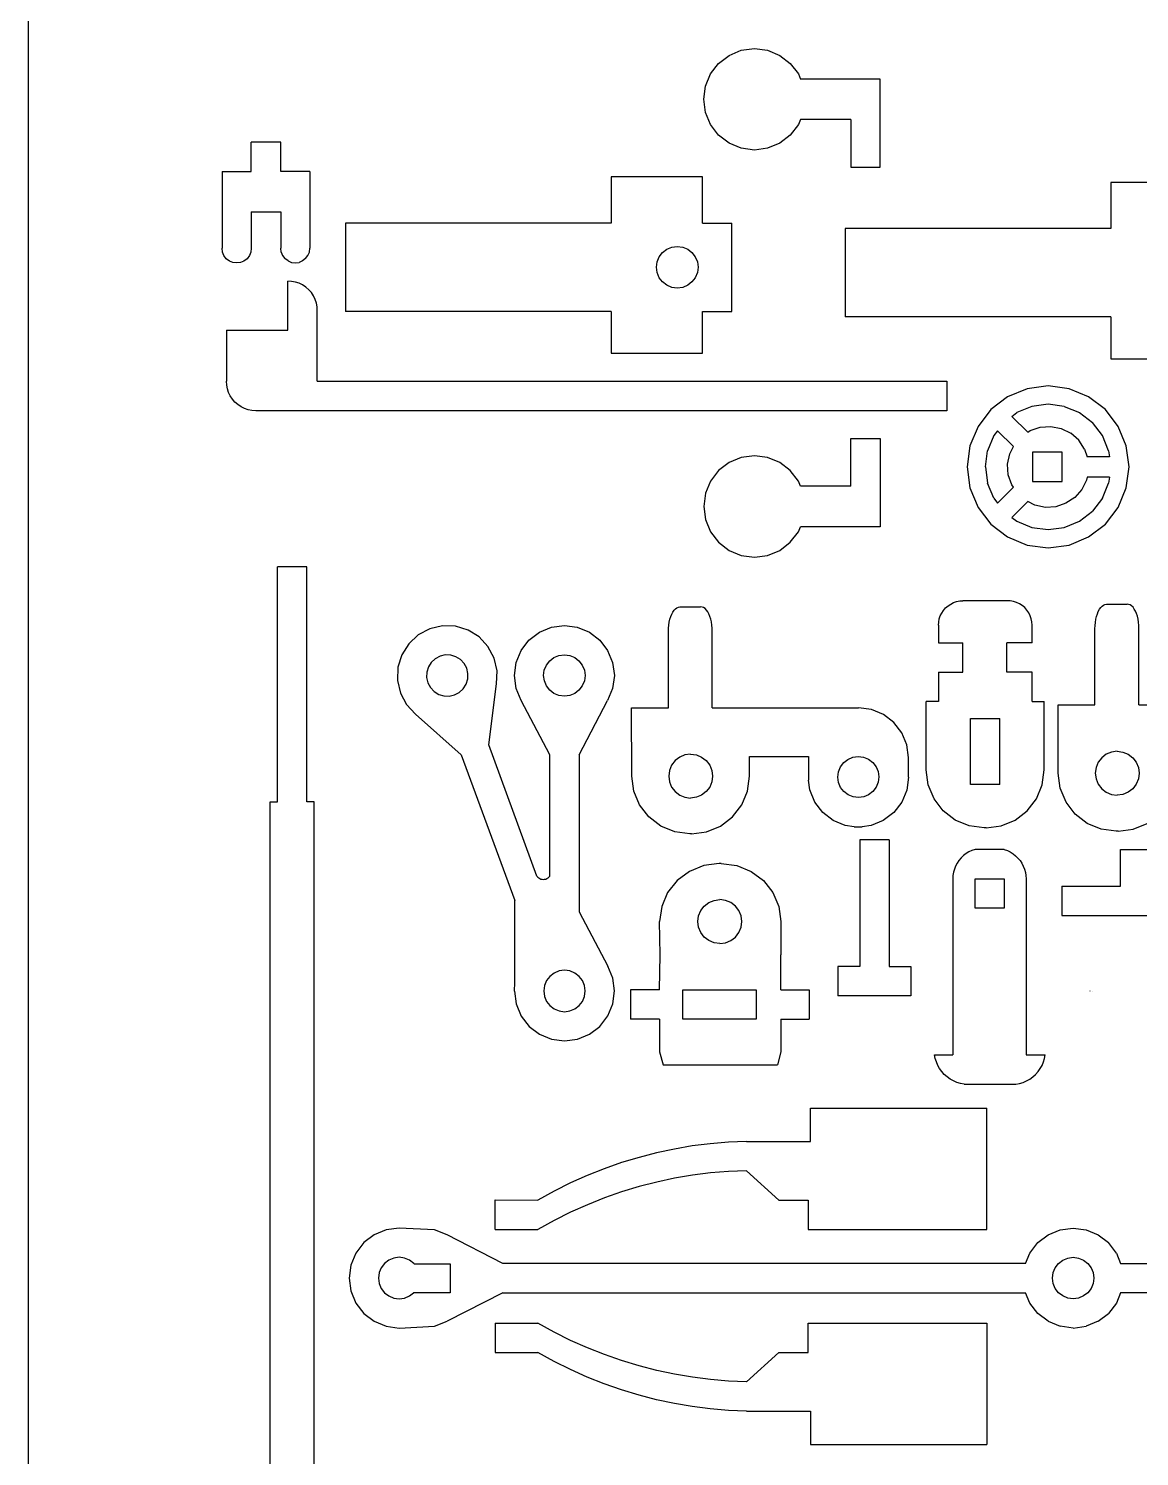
# Model space of a CAD drawing. Extents: x -2494 to 2494, y -1959 to 1959.
# Drawn here: x -2494 to -1889, y -555 to 223 of the extents above; entities that cross this region are included whole.
import ezdxf

# ---------------------------------------------------------------- set-up
doc = ezdxf.new("R2010")
doc.units = 0
doc.header["$MEASUREMENT"] = 0
doc.layers.get('0').update_dxf_attribs({"linetype": 'CONTINUOUS'})

msp = doc.modelspace()

# ---------------------------------------------------------------- linework, layer by layer
for p, q in [((-2494.26, -1958.62), (-2494.26, 1958.62)), ((-2112.86, 208), (-2106.21, 210.76)), ((-2106.21, 210.76), (-2099.06, 211.7)), ((-2099.06, 211.7), (-2091.91, 210.76)), ((-2091.91, 210.76), (-2085.26, 208)), ((-2122.97, 197.9), (-2118.58, 203.61)), ((-2118.58, 203.61), (-2112.86, 208)), ((-2085.26, 208), (-2079.54, 203.61)), ((-2079.54, 203.61), (-2075.15, 197.9)), ((-2125.73, 191.24), (-2122.97, 197.9)), ((-2075.15, 197.9), (-2074.01, 195.14)), ((-2030.61, 195.14), (-2074.01, 195.14)), ((-2030.61, 147.12), (-2030.61, 195.14)), ((-2126.67, 184.09), (-2125.73, 191.24)), ((-2125.73, 176.95), (-2126.67, 184.09)), ((-2122.97, 170.29), (-2125.73, 176.95)), ((-2074.01, 173.05), (-2075.15, 170.29)), ((-2046.61, 173.05), (-2074.01, 173.05)), ((-2046.61, 173.05), (-2046.61, 147.12)), ((-2118.58, 164.57), (-2122.97, 170.29)), ((-2112.86, 160.18), (-2118.58, 164.57)), ((-2079.54, 164.57), (-2085.26, 160.18)), ((-2075.15, 170.29), (-2079.54, 164.57)), ((-2356.98, 160.81), (-2372.98, 160.81)), ((-2372.98, 144.86), (-2372.98, 160.81)), ((-2356.98, 144.86), (-2356.98, 160.81)), ((-2106.21, 157.43), (-2112.86, 160.18)), ((-2099.06, 156.49), (-2106.21, 157.43)), ((-2091.91, 157.43), (-2099.06, 156.49)), ((-2085.26, 160.18), (-2091.91, 157.43)), ((-2388.93, 144.86), (-2388.93, 102.96)), ((-2388.93, 144.86), (-2372.98, 144.86)), ((-2341.08, 144.86), (-2356.98, 144.86)), ((-2341.08, 144.86), (-2341.08, 102.96)), ((-2127.38, 141.8), (-2177.06, 141.8)), ((-2177.06, 141.8), (-2177.06, 116.66)), ((-2127.38, 116.66), (-2127.38, 141.8)), ((-2046.61, 147.12), (-2030.61, 147.12)), ((-1905.09, 138.87), (-1905.09, 113.72)), ((-1855.42, 138.87), (-1905.09, 138.87)), ((-2372.98, 122.89), (-2372.99, 102.96)), ((-2372.98, 122.89), (-2356.98, 122.88)), ((-2356.98, 122.88), (-2356.98, 102.96)), ((-2177.06, 116.66), (-2321.63, 116.66)), ((-2321.63, 116.66), (-2321.63, 68.63)), ((-2127.38, 116.66), (-2111.38, 116.66)), ((-2111.38, 68.63), (-2111.38, 116.66)), ((-2049.67, 113.72), (-2049.67, 65.69)), ((-1905.09, 113.72), (-2049.67, 113.72)), ((-2388.66, 100.89), (-2388.93, 102.96)), ((-2372.99, 102.96), (-2373.26, 100.89)), ((-2356.71, 100.9), (-2356.98, 102.96)), ((-2341.35, 100.9), (-2341.08, 102.96)), ((-2149.08, 100.65), (-2146.73, 102.45)), ((-2146.73, 102.45), (-2144, 103.58)), ((-2144, 103.58), (-2141.07, 103.97)), ((-2141.07, 103.97), (-2138.14, 103.58)), ((-2138.14, 103.58), (-2135.41, 102.45)), ((-2135.41, 102.45), (-2133.07, 100.65)), ((-2387.86, 98.97), (-2388.66, 100.89)), ((-2386.59, 97.32), (-2387.86, 98.97)), ((-2384.94, 96.05), (-2386.59, 97.32)), ((-2383.02, 95.26), (-2384.94, 96.05)), ((-2380.96, 94.99), (-2383.02, 95.26)), ((-2378.89, 95.26), (-2380.96, 94.99)), ((-2376.97, 96.05), (-2378.89, 95.26)), ((-2375.32, 97.32), (-2376.97, 96.05)), ((-2374.05, 98.97), (-2375.32, 97.32)), ((-2373.26, 100.89), (-2374.05, 98.97)), ((-2356.71, 100.9), (-2355.92, 98.98)), ((-2355.92, 98.98), (-2354.65, 97.34)), ((-2353.01, 96.07), (-2354.65, 97.34)), ((-2353.01, 96.07), (-2351.09, 95.28)), ((-2351.09, 95.28), (-2349.03, 95.01)), ((-2349.03, 95.01), (-2346.97, 95.28)), ((-2345.06, 96.07), (-2346.97, 95.28)), ((-2343.41, 97.34), (-2345.06, 96.07)), ((-2343.41, 97.34), (-2342.15, 98.98)), ((-2342.15, 98.98), (-2341.35, 100.9)), ((-2152.4, 92.64), (-2152.01, 95.57)), ((-2152.01, 95.57), (-2150.88, 98.31)), ((-2150.88, 98.31), (-2149.08, 100.65)), ((-2133.07, 100.65), (-2131.27, 98.31)), ((-2131.27, 98.31), (-2130.14, 95.57)), ((-2130.14, 95.57), (-2129.75, 92.64)), ((-2152.01, 89.71), (-2152.4, 92.64)), ((-2150.88, 86.98), (-2152.01, 89.71)), ((-2149.08, 84.64), (-2150.88, 86.98)), ((-2131.27, 86.98), (-2133.07, 84.64)), ((-2130.14, 89.71), (-2131.27, 86.98)), ((-2129.75, 92.64), (-2130.14, 89.71)), ((-2351.03, 84.91), (-2353.14, 84.99)), ((-2353.14, 58.34), (-2353.14, 84.99)), ((-2348.95, 84.54), (-2351.03, 84.91)), ((-2346.94, 83.9), (-2348.95, 84.54)), ((-2345.04, 82.99), (-2346.94, 83.9)), ((-2343.28, 81.83), (-2345.04, 82.99)), ((-2341.68, 80.44), (-2343.28, 81.83)), ((-2340.3, 78.85), (-2341.68, 80.44)), ((-2339.14, 77.08), (-2340.3, 78.85)), ((-2146.73, 82.84), (-2149.08, 84.64)), ((-2144, 81.71), (-2146.73, 82.84)), ((-2141.07, 81.32), (-2144, 81.71)), ((-2138.14, 81.71), (-2141.07, 81.32)), ((-2135.41, 82.84), (-2138.14, 81.71)), ((-2133.07, 84.64), (-2135.41, 82.84)), ((-2338.22, 75.18), (-2339.14, 77.08)), ((-2337.58, 73.17), (-2338.22, 75.18)), ((-2337.21, 71.09), (-2337.58, 73.17)), ((-2337.13, 68.98), (-2337.21, 71.09)), ((-2337.13, 30.56), (-2337.13, 68.98)), ((-2177.06, 68.63), (-2321.63, 68.63)), ((-2177.06, 68.63), (-2177.06, 45.8)), ((-2127.38, 45.8), (-2127.38, 68.63)), ((-2127.38, 68.63), (-2111.38, 68.63)), ((-1905.09, 65.69), (-2049.67, 65.69)), ((-1905.09, 65.69), (-1905.09, 42.87)), ((-2386.53, 58.34), (-2386.53, 30.56)), ((-2386.53, 58.34), (-2353.14, 58.34)), ((-2177.06, 45.8), (-2127.38, 45.8)), ((-1905.09, 42.87), (-1855.42, 42.87)), ((-2386.4, 28.47), (-2386.53, 30.56)), ((-2386, 26.42), (-2386.4, 28.47)), ((-2385.34, 24.43), (-2386, 26.42)), ((-2384.42, 22.56), (-2385.34, 24.43)), ((-2337.13, 30.56), (-1994.25, 30.56)), ((-1994.25, 30.56), (-1994.25, 14.54)), ((-1950.6, 26.53), (-1961.23, 22.13)), ((-1939.19, 28.03), (-1950.6, 26.53)), ((-1927.79, 26.53), (-1939.19, 28.03)), ((-1917.16, 22.13), (-1927.79, 26.53)), ((-2383.26, 20.81), (-2384.42, 22.56)), ((-2381.89, 19.24), (-2383.26, 20.81)), ((-2380.32, 17.86), (-2381.89, 19.24)), ((-2378.58, 16.69), (-2380.32, 17.86)), ((-2376.7, 15.76), (-2378.58, 16.69)), ((-2374.73, 15.09), (-2376.7, 15.76)), ((-1961.23, 22.13), (-1970.36, 15.12)), ((-1948.02, 16.91), (-1956.25, 13.5)), ((-1939.19, 18.07), (-1948.02, 16.91)), ((-1930.36, 16.91), (-1939.19, 18.07)), ((-1930.36, 16.91), (-1922.13, 13.5)), ((-1908.03, 15.12), (-1917.16, 22.13)), ((-2372.67, 14.68), (-2374.73, 15.09)), ((-2370.59, 14.54), (-2372.67, 14.68)), ((-1994.25, 14.54), (-2370.59, 14.54)), ((-1970.36, 15.12), (-1977.36, 5.99)), ((-1958.9, 11.47), (-1956.25, 13.5)), ((-1958.9, 11.47), (-1950.3, 2.87)), ((-1922.13, 13.5), (-1915.07, 8.08)), ((-1909.65, 1.02), (-1915.07, 8.08)), ((-1901.02, 5.99), (-1908.03, 15.12)), ((-1977.36, 5.99), (-1981.77, -4.64)), ((-1968.74, 1.02), (-1972.15, -7.21)), ((-1966.71, 3.66), (-1968.74, 1.02)), ((-1958.12, -4.93), (-1966.71, 3.66)), ((-1950.3, 2.87), (-1948.9, 3.79)), ((-1948.9, 3.79), (-1943.44, 5.63)), ((-1943.44, 5.63), (-1937.69, 5.99)), ((-1937.69, 5.99), (-1932.03, 4.85)), ((-1932.03, 4.85), (-1926.87, 2.28)), ((-1922.55, -1.53), (-1926.87, 2.28)), ((-1906.24, -7.21), (-1909.65, 1.02)), ((-1896.62, -4.64), (-1901.02, 5.99)), ((-2046.61, -0.61), (-2030.61, -0.61)), ((-2046.61, -26.53), (-2046.61, -0.61)), ((-2030.61, -0.61), (-2030.61, -48.62)), ((-1981.77, -4.64), (-1983.27, -16.04)), ((-1973.31, -16.04), (-1972.15, -7.21)), ((-1960.09, -8.88), (-1958.12, -4.93)), ((-1919.36, -6.33), (-1922.55, -1.53)), ((-1919.36, -6.33), (-1917.95, -10.52)), ((-1906.24, -7.21), (-1905.8, -10.52)), ((-1895.12, -16.04), (-1896.62, -4.64)), ((-2112.86, -13.67), (-2118.58, -18.05)), ((-2106.21, -10.91), (-2112.86, -13.67)), ((-2099.06, -9.97), (-2106.21, -10.91)), ((-2091.91, -10.91), (-2099.06, -9.97)), ((-2085.26, -13.67), (-2091.91, -10.91)), ((-2079.54, -18.05), (-2085.26, -13.67)), ((-1961.23, -14.54), (-1960.09, -8.88)), ((-1960.87, -20.29), (-1961.23, -14.54)), ((-1947.61, -8.04), (-1947.61, -24.05)), ((-1931.6, -8.04), (-1947.61, -8.04)), ((-1931.6, -24.05), (-1931.6, -8.04)), ((-1905.8, -10.52), (-1917.95, -10.52)), ((-2118.58, -18.05), (-2122.97, -23.77)), ((-2075.15, -23.77), (-2079.54, -18.05)), ((-1983.27, -16.04), (-1981.77, -27.45)), ((-1973.31, -16.04), (-1972.15, -24.87)), ((-1959.03, -25.75), (-1960.87, -20.29)), ((-1918.3, -23.2), (-1920.87, -28.37)), ((-1917.97, -21.56), (-1918.3, -23.2)), ((-1905.8, -21.56), (-1917.97, -21.56)), ((-1905.8, -21.56), (-1906.24, -24.87)), ((-1896.62, -27.45), (-1895.12, -16.04)), ((-2125.73, -30.43), (-2126.67, -37.58)), ((-2122.97, -23.77), (-2125.73, -30.43)), ((-2074.01, -26.53), (-2075.15, -23.77)), ((-2046.61, -26.53), (-2074.01, -26.53)), ((-1981.77, -27.45), (-1977.36, -38.08)), ((-1968.74, -33.1), (-1972.15, -24.87)), ((-1966.71, -35.75), (-1958.11, -27.15)), ((-1958.11, -27.15), (-1959.03, -25.75)), ((-1947.61, -24.05), (-1931.6, -24.05)), ((-1920.87, -28.37), (-1924.68, -32.69)), ((-1909.65, -33.1), (-1906.24, -24.87)), ((-1901.02, -38.08), (-1896.62, -27.45)), ((-2126.67, -37.58), (-2125.73, -44.72)), ((-1977.36, -38.08), (-1970.36, -47.21)), ((-1968.74, -33.1), (-1966.71, -35.75)), ((-1950.31, -34.97), (-1958.9, -43.56)), ((-1946.35, -36.94), (-1950.31, -34.97)), ((-1940.7, -38.08), (-1946.35, -36.94)), ((-1934.95, -37.72), (-1940.7, -38.08)), ((-1929.48, -35.88), (-1934.95, -37.72)), ((-1924.68, -32.69), (-1929.48, -35.88)), ((-1909.65, -33.1), (-1915.07, -40.17)), ((-1908.03, -47.21), (-1901.02, -38.08)), ((-2125.73, -44.72), (-2122.97, -51.38)), ((-1958.9, -43.56), (-1956.25, -45.59)), ((-1956.25, -45.59), (-1948.02, -49)), ((-1930.36, -49), (-1922.13, -45.59)), ((-1922.13, -45.59), (-1915.07, -40.17)), ((-2122.97, -51.38), (-2118.58, -57.1)), ((-2079.54, -57.1), (-2075.15, -51.38)), ((-2075.15, -51.38), (-2074.01, -48.62)), ((-2030.61, -48.62), (-2074.01, -48.62)), ((-1970.36, -47.21), (-1961.23, -54.21)), ((-1961.23, -54.21), (-1950.6, -58.62)), ((-1948.02, -49), (-1939.19, -50.16)), ((-1939.19, -50.16), (-1930.36, -49)), ((-1927.79, -58.62), (-1917.16, -54.21)), ((-1917.16, -54.21), (-1908.03, -47.21)), ((-2118.58, -57.1), (-2112.86, -61.49)), ((-2112.86, -61.49), (-2106.21, -64.24)), ((-2091.91, -64.24), (-2085.26, -61.49)), ((-2085.26, -61.49), (-2079.54, -57.1)), ((-1950.6, -58.62), (-1939.19, -60.12)), ((-1939.19, -60.12), (-1927.79, -58.62)), ((-2106.21, -64.24), (-2099.06, -65.18)), ((-2099.06, -65.18), (-2091.91, -64.24)), ((-2342.72, -70.4), (-2358.72, -70.4)), ((-2358.72, -198.4), (-2358.72, -70.4)), ((-2342.72, -198.4), (-2342.72, -70.4)), ((-2142.06, -93.32), (-2141.29, -92.76)), ((-2141.29, -92.76), (-2140.49, -92.42)), ((-2140.49, -92.42), (-2139.67, -92.31)), ((-2139.67, -92.31), (-2128.42, -92.31)), ((-2127.59, -92.38), (-2128.42, -92.31)), ((-2126.77, -92.69), (-2127.59, -92.38)), ((-2125.97, -93.23), (-2126.77, -92.69)), ((-2125.22, -93.98), (-2125.97, -93.23)), ((-1996.13, -94.15), (-1994.98, -92.84)), ((-1994.98, -92.84), (-1993.67, -91.69)), ((-1993.67, -91.69), (-1992.22, -90.72)), ((-1992.22, -90.72), (-1990.66, -89.95)), ((-1990.66, -89.95), (-1989.01, -89.39)), ((-1989.01, -89.39), (-1987.3, -89.05)), ((-1987.3, -89.05), (-1985.56, -88.93)), ((-1961.62, -88.93), (-1985.56, -88.93)), ((-1959.85, -88.99), (-1961.62, -88.93)), ((-1958.09, -89.28), (-1959.85, -88.99)), ((-1956.4, -89.81), (-1958.09, -89.28)), ((-1954.78, -90.56), (-1956.4, -89.81)), ((-1953.29, -91.52), (-1954.78, -90.56)), ((-1951.94, -92.67), (-1953.29, -91.52)), ((-1950.75, -93.99), (-1951.94, -92.67)), ((-1911.23, -93.56), (-1910.55, -92.59)), ((-1910.55, -92.59), (-1909.81, -91.82)), ((-1909.81, -91.82), (-1909.04, -91.26)), ((-1909.04, -91.26), (-1908.24, -90.92)), ((-1908.24, -90.92), (-1907.42, -90.81)), ((-1907.42, -90.81), (-1896.17, -90.81)), ((-1895.34, -90.88), (-1896.17, -90.81)), ((-1894.52, -91.19), (-1895.34, -90.88)), ((-1893.72, -91.73), (-1894.52, -91.19)), ((-1892.97, -92.48), (-1893.72, -91.73)), ((-1892.27, -93.44), (-1892.97, -92.48)), ((-2145.72, -102.19), (-2145.45, -100.53)), ((-2145.45, -100.53), (-2145.09, -98.97)), ((-2145.09, -98.97), (-2144.64, -97.52)), ((-2144.64, -97.52), (-2144.1, -96.21)), ((-2144.1, -96.21), (-2143.48, -95.06)), ((-2143.48, -95.06), (-2142.8, -94.09)), ((-2142.8, -94.09), (-2142.06, -93.32)), ((-2124.52, -94.94), (-2125.22, -93.98)), ((-2123.89, -96.09), (-2124.52, -94.94)), ((-2123.33, -97.41), (-2123.89, -96.09)), ((-2122.86, -98.87), (-2123.33, -97.41)), ((-2122.49, -100.46), (-2122.86, -98.87)), ((-2122.22, -102.13), (-2122.49, -100.46)), ((-1998.88, -102.26), (-1998.77, -100.52)), ((-1998.77, -100.52), (-1998.43, -98.81)), ((-1998.43, -98.81), (-1997.87, -97.16)), ((-1997.87, -97.16), (-1997.1, -95.6)), ((-1997.1, -95.6), (-1996.13, -94.15)), ((-1949.75, -95.46), (-1950.75, -93.99)), ((-1948.97, -97.06), (-1949.75, -95.46)), ((-1948.4, -98.74), (-1948.97, -97.06)), ((-1948.06, -100.48), (-1948.4, -98.74)), ((-1947.96, -102.26), (-1948.06, -100.48)), ((-1913.63, -102.39), (-1913.47, -100.69)), ((-1913.47, -100.69), (-1913.2, -99.03)), ((-1913.2, -99.03), (-1912.84, -97.47)), ((-1912.84, -97.47), (-1912.39, -96.02)), ((-1912.39, -96.02), (-1911.85, -94.71)), ((-1911.85, -94.71), (-1911.23, -93.56)), ((-1891.64, -94.59), (-1892.27, -93.44)), ((-1891.08, -95.91), (-1891.64, -94.59)), ((-1890.61, -97.37), (-1891.08, -95.91)), ((-1890.24, -98.96), (-1890.61, -97.37)), ((-1889.97, -100.63), (-1890.24, -98.96)), ((-1889.8, -102.37), (-1889.97, -100.63)), ((-2282.11, -107.5), (-2287.3, -112.34)), ((-2275.83, -104.16), (-2282.11, -107.5)), ((-2268.91, -102.56), (-2275.83, -104.16)), ((-2261.8, -102.81), (-2268.91, -102.56)), ((-2255.01, -104.89), (-2261.8, -102.81)), ((-2248.98, -108.66), (-2255.01, -104.89)), ((-2244.14, -113.86), (-2248.98, -108.66)), ((-2221.82, -110.42), (-2216.18, -106.09)), ((-2216.18, -106.09), (-2209.61, -103.37)), ((-2209.61, -103.37), (-2202.57, -102.44)), ((-2202.57, -102.44), (-2195.52, -103.37)), ((-2195.52, -103.37), (-2188.96, -106.09)), ((-2188.96, -106.09), (-2183.32, -110.41)), ((-2145.93, -105.63), (-2145.88, -103.89)), ((-2145.93, -147.14), (-2145.93, -105.63)), ((-2145.88, -103.89), (-2145.72, -102.19)), ((-2122.05, -103.87), (-2122.22, -102.13)), ((-2122, -105.63), (-2122.05, -103.87)), ((-2122, -147.14), (-2122, -105.63)), ((-1998.88, -102.26), (-1998.88, -111.88)), ((-1947.96, -111.88), (-1947.96, -102.26)), ((-1913.68, -104.13), (-1913.63, -102.39)), ((-1913.68, -145.64), (-1913.68, -104.13)), ((-1889.75, -104.13), (-1889.8, -102.37)), ((-1889.75, -145.64), (-1889.75, -104.13)), ((-2287.3, -112.34), (-2291.07, -118.37)), ((-2240.8, -120.13), (-2244.14, -113.86)), ((-2228.86, -122.62), (-2226.14, -116.06)), ((-2226.14, -116.06), (-2221.82, -110.42)), ((-2183.32, -110.41), (-2178.99, -116.05)), ((-2178.99, -116.05), (-2176.27, -122.61)), ((-1998.88, -111.88), (-1985.56, -111.88)), ((-1985.56, -127.82), (-1985.56, -111.88)), ((-1961.62, -127.82), (-1961.62, -111.88)), ((-1947.96, -111.88), (-1961.62, -111.88)), ((-2291.07, -118.37), (-2293.15, -125.16)), ((-2275, -122.49), (-2276.56, -124.98)), ((-2272.85, -120.48), (-2275, -122.49)), ((-2270.25, -119.1), (-2272.85, -120.48)), ((-2267.38, -118.44), (-2270.25, -119.1)), ((-2264.44, -118.54), (-2267.38, -118.44)), ((-2261.63, -119.4), (-2264.44, -118.54)), ((-2259.13, -120.96), (-2261.63, -119.4)), ((-2257.12, -123.11), (-2259.13, -120.96)), ((-2255.74, -125.71), (-2257.12, -123.11)), ((-2239.21, -127.06), (-2240.8, -120.13)), ((-2229.79, -129.67), (-2228.86, -122.62)), ((-2213.46, -126.75), (-2212.33, -124.03)), ((-2212.33, -124.03), (-2210.54, -121.69)), ((-2210.54, -121.69), (-2208.2, -119.9)), ((-2208.2, -119.9), (-2205.48, -118.77)), ((-2205.48, -118.77), (-2202.57, -118.39)), ((-2202.57, -118.39), (-2199.65, -118.77)), ((-2199.65, -118.77), (-2196.93, -119.9)), ((-2196.93, -119.9), (-2194.59, -121.69)), ((-2194.59, -121.69), (-2192.8, -124.02)), ((-2192.8, -124.02), (-2191.67, -126.74)), ((-2176.27, -122.61), (-2175.34, -129.66)), ((-2293.15, -125.16), (-2293.4, -132.26)), ((-2277.42, -127.8), (-2277.53, -130.74)), ((-2277.53, -130.74), (-2276.87, -133.61)), ((-2276.56, -124.98), (-2277.42, -127.8)), ((-2256.04, -134.34), (-2255.18, -131.52)), ((-2255.08, -128.58), (-2255.74, -125.71)), ((-2255.18, -131.52), (-2255.08, -128.58)), ((-2239.46, -134.16), (-2239.21, -127.06)), ((-2228.86, -136.71), (-2229.79, -129.67)), ((-2213.84, -129.66), (-2213.46, -126.75)), ((-2213.45, -132.58), (-2213.84, -129.66)), ((-2191.67, -126.74), (-2191.29, -129.66)), ((-2191.29, -129.66), (-2191.67, -132.58)), ((-2175.34, -129.66), (-2176.27, -136.7)), ((-1998.88, -127.82), (-1985.56, -127.82)), ((-1998.88, -127.82), (-1998.88, -143.77)), ((-1947.96, -127.82), (-1961.62, -127.82)), ((-1947.96, -143.77), (-1947.96, -127.82)), ((-2293.4, -132.26), (-2291.8, -139.19)), ((-2291.8, -139.19), (-2288.47, -145.46)), ((-2276.87, -133.61), (-2275.48, -136.21)), ((-2275.48, -136.21), (-2273.48, -138.36)), ((-2273.48, -138.36), (-2270.98, -139.92)), ((-2270.98, -139.92), (-2268.17, -140.78)), ((-2262.36, -140.22), (-2259.76, -138.84)), ((-2259.76, -138.84), (-2257.6, -136.83)), ((-2257.6, -136.83), (-2256.04, -134.34)), ((-2243.73, -167.31), (-2239.46, -134.16)), ((-2226.14, -143.28), (-2228.86, -136.71)), ((-2212.33, -135.3), (-2213.45, -132.58)), ((-2210.54, -137.64), (-2212.33, -135.3)), ((-2208.2, -139.43), (-2210.54, -137.64)), ((-2205.48, -140.55), (-2208.2, -139.43)), ((-2196.92, -139.43), (-2199.64, -140.55)), ((-2194.59, -137.63), (-2196.92, -139.43)), ((-2192.8, -135.3), (-2194.59, -137.63)), ((-2191.67, -132.58), (-2192.8, -135.3)), ((-2176.27, -136.7), (-2178.99, -143.27)), ((-2288.47, -145.46), (-2283.62, -150.66)), ((-2268.17, -140.78), (-2265.22, -140.88)), ((-2265.22, -140.88), (-2262.36, -140.22)), ((-2210.53, -172.83), (-2226.14, -143.28)), ((-2202.56, -140.94), (-2205.48, -140.55)), ((-2199.64, -140.55), (-2202.56, -140.94)), ((-2194.58, -172.83), (-2178.99, -143.27)), ((-2165.95, -147.14), (-2145.93, -147.14)), ((-2165.88, -184.36), (-2165.95, -147.14)), ((-2122, -147.14), (-2101.65, -147.14)), ((-2101.65, -147.14), (-2042.46, -147.26)), ((-2035.42, -148.16), (-2042.46, -147.26)), ((-1998.88, -143.77), (-2005.56, -143.77)), ((-2005.5, -180.98), (-2005.56, -143.77)), ((-1947.96, -143.77), (-1941.27, -143.77)), ((-1941.34, -180.98), (-1941.27, -143.77)), ((-1933.7, -145.64), (-1913.68, -145.64)), ((-1933.63, -182.86), (-1933.7, -145.64)), ((-1889.75, -145.64), (-1869.4, -145.64)), ((-2258.66, -172.89), (-2283.62, -150.66)), ((-2028.85, -150.87), (-2035.42, -148.16)), ((-2023.2, -155.19), (-2028.85, -150.87)), ((-2018.85, -160.83), (-2023.2, -155.19)), ((-1981.42, -188.96), (-1981.42, -153.08)), ((-1981.42, -153.08), (-1965.48, -153.08)), ((-1965.48, -188.96), (-1965.48, -153.08)), ((-2016.11, -167.42), (-2018.85, -160.83)), ((-2217.46, -238.83), (-2243.73, -167.31)), ((-2015.18, -174.29), (-2016.11, -167.42)), ((-1901.55, -170.9), (-1904.64, -171.31)), ((-1901.55, -170.9), (-1898.45, -171.31)), ((-2258.66, -172.89), (-2229.59, -252.05)), ((-2210.52, -238.83), (-2210.53, -172.83)), ((-2194.58, -172.83), (-2194.57, -258.23)), ((-2144.15, -178.38), (-2145.35, -181.26)), ((-2142.25, -175.9), (-2144.15, -178.38)), ((-2139.78, -174), (-2142.25, -175.9)), ((-2136.89, -172.81), (-2139.78, -174)), ((-2133.8, -172.4), (-2136.89, -172.81)), ((-2133.8, -172.4), (-2130.7, -172.81)), ((-2130.7, -172.81), (-2127.82, -174)), ((-2127.82, -174), (-2125.34, -175.9)), ((-2125.34, -175.9), (-2123.44, -178.38)), ((-2123.44, -178.38), (-2122.25, -181.26)), ((-2101.72, -184.36), (-2101.7, -173.65)), ((-2101.7, -173.65), (-2069.62, -173.71)), ((-2069.62, -173.71), (-2069.65, -186.58)), ((-2052.23, -179.39), (-2050.47, -177.07)), ((-2050.47, -177.07), (-2048.16, -175.28)), ((-2048.16, -175.28), (-2045.48, -174.15)), ((-2045.48, -174.15), (-2042.59, -173.76)), ((-2042.59, -173.76), (-2039.7, -174.13)), ((-2039.7, -174.13), (-2037, -175.23)), ((-2037, -175.23), (-2034.68, -176.99)), ((-2034.68, -176.99), (-2032.89, -179.3)), ((-2015.2, -184.97), (-2015.18, -174.29)), ((-1911.9, -176.88), (-1913.1, -179.76)), ((-1910, -174.4), (-1911.9, -176.88)), ((-1907.53, -172.5), (-1910, -174.4)), ((-1904.64, -171.31), (-1907.53, -172.5)), ((-1898.45, -171.31), (-1895.57, -172.5)), ((-1895.57, -172.5), (-1893.09, -174.4)), ((-1893.09, -174.4), (-1891.19, -176.88)), ((-1891.19, -176.88), (-1890, -179.76)), ((-2164.8, -192.52), (-2165.88, -184.36)), ((-2145.35, -181.26), (-2145.76, -184.36)), ((-2145.76, -184.36), (-2145.35, -187.45)), ((-2122.25, -181.26), (-2121.84, -184.36)), ((-2121.84, -184.36), (-2122.25, -187.45)), ((-2102.79, -192.52), (-2101.72, -184.36)), ((-2068.95, -191.95), (-2069.65, -186.58)), ((-2053.7, -184.97), (-2053.33, -182.08)), ((-2053.31, -187.86), (-2053.7, -184.97)), ((-2053.33, -182.08), (-2052.23, -179.39)), ((-2032.89, -179.3), (-2031.77, -181.98)), ((-2031.77, -181.98), (-2031.37, -184.87)), ((-2031.37, -184.87), (-2031.74, -187.76)), ((-2015.2, -184.97), (-2016.15, -192.05)), ((-2004.43, -189.15), (-2005.5, -180.98)), ((-1942.42, -189.15), (-1941.34, -180.98)), ((-1932.55, -191.02), (-1933.63, -182.86)), ((-1913.1, -179.76), (-1913.51, -182.86)), ((-1913.51, -182.86), (-1913.1, -185.95)), ((-1913.1, -185.95), (-1911.9, -188.84)), ((-1890, -185.95), (-1891.19, -188.84)), ((-1890, -179.76), (-1889.59, -182.86)), ((-1889.59, -182.86), (-1890, -185.95)), ((-2161.65, -200.13), (-2164.8, -192.52)), ((-2145.35, -187.45), (-2144.15, -190.34)), ((-2144.15, -190.34), (-2142.25, -192.81)), ((-2142.25, -192.81), (-2139.78, -194.71)), ((-2125.34, -192.81), (-2127.82, -194.71)), ((-2123.44, -190.34), (-2125.34, -192.81)), ((-2122.25, -187.45), (-2123.44, -190.34)), ((-2105.94, -200.13), (-2102.79, -192.52)), ((-2066.23, -198.54), (-2068.95, -191.95)), ((-2052.18, -190.55), (-2053.31, -187.86)), ((-2050.39, -192.85), (-2052.18, -190.55)), ((-2048.07, -194.62), (-2050.39, -192.85)), ((-2034.61, -192.78), (-2036.91, -194.56)), ((-2032.84, -190.46), (-2034.61, -192.78)), ((-2031.74, -187.76), (-2032.84, -190.46)), ((-2016.15, -192.05), (-2018.89, -198.63)), ((-2001.28, -196.75), (-2004.43, -189.15)), ((-1965.48, -188.96), (-1981.42, -188.96)), ((-1945.57, -196.75), (-1942.42, -189.15)), ((-1929.4, -198.63), (-1932.55, -191.02)), ((-1911.9, -188.84), (-1910, -191.31)), ((-1910, -191.31), (-1907.53, -193.21)), ((-1907.53, -193.21), (-1904.64, -194.41)), ((-1895.57, -193.21), (-1898.45, -194.41)), ((-1893.09, -191.31), (-1895.57, -193.21)), ((-1891.19, -188.84), (-1893.09, -191.31)), ((-2362.64, -198.4), (-2358.72, -198.4)), ((-2362.64, -657.02), (-2362.64, -198.4)), ((-2338.81, -198.4), (-2342.72, -198.4)), ((-2338.81, -560.18), (-2338.81, -198.4)), ((-2156.64, -206.66), (-2161.65, -200.13)), ((-2139.78, -194.71), (-2136.89, -195.91)), ((-2136.89, -195.91), (-2133.8, -196.32)), ((-2130.7, -195.91), (-2133.8, -196.32)), ((-2127.82, -194.71), (-2130.7, -195.91)), ((-2110.96, -206.66), (-2105.94, -200.13)), ((-2061.9, -204.21), (-2066.23, -198.54)), ((-2045.38, -195.72), (-2048.07, -194.62)), ((-2042.48, -196.09), (-2045.38, -195.72)), ((-2039.6, -195.69), (-2042.48, -196.09)), ((-2036.91, -194.56), (-2039.6, -195.69)), ((-2018.89, -198.63), (-2023.25, -204.29)), ((-1996.26, -203.29), (-2001.28, -196.75)), ((-1950.58, -203.29), (-1945.57, -196.75)), ((-1924.39, -205.16), (-1929.4, -198.63)), ((-1904.64, -194.41), (-1901.55, -194.82)), ((-1898.45, -194.41), (-1901.55, -194.82)), ((-2150.1, -211.68), (-2156.64, -206.66)), ((-2117.49, -211.68), (-2110.96, -206.66)), ((-2056.25, -208.57), (-2061.9, -204.21)), ((-2049.66, -211.31), (-2056.25, -208.57)), ((-2028.91, -208.62), (-2035.51, -211.34)), ((-2023.25, -204.29), (-2028.91, -208.62)), ((-1989.73, -208.3), (-1996.26, -203.29)), ((-1982.12, -211.45), (-1989.73, -208.3)), ((-1964.72, -211.45), (-1957.12, -208.3)), ((-1957.12, -208.3), (-1950.58, -203.29)), ((-1917.85, -210.18), (-1924.39, -205.16)), ((-2142.5, -214.83), (-2150.1, -211.68)), ((-2134.33, -215.9), (-2142.5, -214.83)), ((-2133.26, -215.9), (-2134.33, -215.9)), ((-2133.26, -215.9), (-2125.1, -214.83)), ((-2125.1, -214.83), (-2117.49, -211.68)), ((-2044.71, -211.97), (-2049.66, -211.31)), ((-2044.71, -211.97), (-2040.47, -211.98)), ((-2035.51, -211.34), (-2040.47, -211.98)), ((-1973.96, -212.53), (-1982.12, -211.45)), ((-1972.89, -212.53), (-1973.96, -212.53)), ((-1972.89, -212.53), (-1964.72, -211.45)), ((-1910.25, -213.33), (-1917.85, -210.18)), ((-1902.08, -214.4), (-1910.25, -213.33)), ((-1901.01, -214.4), (-1902.08, -214.4)), ((-1901.01, -214.4), (-1892.85, -213.33)), ((-1892.85, -213.33), (-1885.24, -210.18)), ((-2025.66, -219.06), (-2041.61, -219.06)), ((-2041.61, -219.06), (-2041.61, -288.08)), ((-2025.66, -219.06), (-2025.66, -288.08)), ((-1980.68, -224.9), (-1982.31, -225.66)), ((-1978.98, -224.32), (-1980.68, -224.9)), ((-1963.04, -224.32), (-1978.98, -224.32)), ((-1963.04, -224.32), (-1961.37, -224.93)), ((-1961.37, -224.93), (-1959.78, -225.71)), ((-1899.8, -224.45), (-1883.85, -224.45)), ((-1899.8, -244.38), (-1899.8, -224.45)), ((-2126.61, -233.14), (-2134.44, -236.29)), ((-2118.21, -232.06), (-2126.61, -233.14)), ((-2117.11, -232.06), (-2118.21, -232.06)), ((-2117.11, -232.06), (-2108.71, -233.14)), ((-2108.71, -233.14), (-2100.88, -236.29)), ((-1988.73, -231.78), (-1989.56, -233.37)), ((-1987.72, -230.29), (-1988.73, -231.78)), ((-1986.57, -228.92), (-1987.72, -230.29)), ((-1985.27, -227.68), (-1986.57, -228.92)), ((-1983.84, -226.59), (-1985.27, -227.68)), ((-1982.31, -225.66), (-1983.84, -226.59)), ((-1959.78, -225.71), (-1958.28, -226.66)), ((-1958.28, -226.66), (-1956.89, -227.76)), ((-1956.89, -227.76), (-1955.62, -229)), ((-1955.62, -229), (-1954.49, -230.37)), ((-1954.49, -230.37), (-1953.51, -231.86)), ((-1953.51, -231.86), (-1952.7, -233.43)), ((-2217.46, -238.83), (-2217.03, -239.35)), ((-2217.03, -239.35), (-2216.52, -239.8)), ((-2216.52, -239.8), (-2215.95, -240.17)), ((-2215.95, -240.17), (-2215.33, -240.43)), ((-2215.33, -240.43), (-2214.67, -240.6)), ((-2214.67, -240.6), (-2213.99, -240.65)), ((-2213.99, -240.65), (-2213.31, -240.6)), ((-2213.31, -240.6), (-2212.65, -240.43)), ((-2212.65, -240.43), (-2212.03, -240.17)), ((-2212.03, -240.17), (-2211.45, -239.8)), ((-2211.45, -239.8), (-2210.95, -239.35)), ((-2210.95, -239.35), (-2210.52, -238.83)), ((-2134.44, -236.29), (-2141.16, -241.3)), ((-2100.88, -236.29), (-2094.16, -241.3)), ((-1990.99, -238.54), (-1991.09, -240.33)), ((-1991.09, -240.33), (-1991.09, -336.07)), ((-1990.7, -236.76), (-1990.99, -238.54)), ((-1990.23, -235.03), (-1990.7, -236.76)), ((-1989.56, -233.37), (-1990.23, -235.03)), ((-1978.98, -256.34), (-1978.98, -240.33)), ((-1978.98, -240.33), (-1963.04, -240.33)), ((-1963.04, -240.33), (-1963.04, -256.34)), ((-1952.7, -233.43), (-1952.05, -235.09)), ((-1952.05, -235.09), (-1951.59, -236.8)), ((-1951.59, -236.8), (-1951.31, -238.55)), ((-1951.31, -238.55), (-1951.21, -240.33)), ((-1951.21, -240.33), (-1951.21, -336.07)), ((-2146.32, -247.84), (-2149.56, -255.44)), ((-2141.16, -241.3), (-2146.32, -247.84)), ((-2094.16, -241.3), (-2089, -247.84)), ((-2089, -247.84), (-2085.76, -255.44)), ((-1931.69, -244.38), (-1931.69, -260.33)), ((-1931.69, -244.38), (-1899.8, -244.38)), ((-2229.59, -296.98), (-2229.59, -252.05)), ((-2149.56, -255.44), (-2150.67, -263.61)), ((-2128.28, -257.63), (-2126.38, -255.15)), ((-2126.38, -255.15), (-2123.9, -253.25)), ((-2123.9, -253.25), (-2121.02, -252.06)), ((-2121.02, -252.06), (-2117.92, -251.65)), ((-2114.83, -252.06), (-2117.92, -251.65)), ((-2111.94, -253.25), (-2114.83, -252.06)), ((-2109.47, -255.15), (-2111.94, -253.25)), ((-2107.57, -257.63), (-2109.47, -255.15)), ((-2085.76, -255.44), (-2084.65, -263.61)), ((-1963.04, -256.34), (-1978.98, -256.34)), ((-2194.57, -258.23), (-2178.96, -287.79)), ((-2150.48, -281.63), (-2150.67, -263.61)), ((-2129.88, -263.61), (-2129.47, -260.51)), ((-2129.47, -266.7), (-2129.88, -263.61)), ((-2129.47, -260.51), (-2128.28, -257.63)), ((-2106.37, -260.51), (-2107.57, -257.63)), ((-2105.96, -263.61), (-2106.37, -260.51)), ((-2106.37, -266.7), (-2105.96, -263.61)), ((-2084.65, -263.61), (-2084.62, -281.63)), ((-1931.69, -260.33), (-1851.96, -260.33)), ((-2128.28, -269.59), (-2129.47, -266.7)), ((-2126.38, -272.06), (-2128.28, -269.59)), ((-2123.9, -273.96), (-2126.38, -272.06)), ((-2111.94, -273.96), (-2109.47, -272.06)), ((-2109.47, -272.06), (-2107.57, -269.59)), ((-2107.57, -269.59), (-2106.37, -266.7)), ((-2121.02, -275.16), (-2123.9, -273.96)), ((-2117.92, -275.57), (-2121.02, -275.16)), ((-2117.92, -275.57), (-2114.83, -275.16)), ((-2114.83, -275.16), (-2111.94, -273.96)), ((-2150.67, -300.82), (-2150.48, -281.63)), ((-2084.62, -300.82), (-2084.62, -281.63)), ((-2210.51, -293.43), (-2212.3, -295.76)), ((-2208.17, -291.64), (-2210.51, -293.43)), ((-2205.45, -290.51), (-2208.17, -291.64)), ((-2202.54, -290.13), (-2205.45, -290.51)), ((-2199.62, -290.51), (-2202.54, -290.13)), ((-2196.9, -291.64), (-2199.62, -290.51)), ((-2194.56, -293.43), (-2196.9, -291.64)), ((-2192.77, -295.76), (-2194.56, -293.43)), ((-2176.24, -294.35), (-2178.96, -287.79)), ((-2175.31, -301.4), (-2176.24, -294.35)), ((-2053.72, -288.08), (-2053.72, -304.09)), ((-2041.61, -288.08), (-2053.72, -288.08)), ((-2025.66, -288.08), (-2013.84, -288.08)), ((-2013.84, -288.08), (-2013.84, -304.09)), ((-2229.76, -301.4), (-2229.59, -296.98)), ((-2229.76, -301.41), (-2229.76, -301.4)), ((-2229.76, -301.41), (-2228.83, -308.45)), ((-2213.43, -298.48), (-2213.81, -301.4)), ((-2213.81, -301.4), (-2213.43, -304.32)), ((-2212.3, -295.76), (-2213.43, -298.48)), ((-2191.64, -298.48), (-2192.77, -295.76)), ((-2191.26, -301.4), (-2191.64, -298.48)), ((-2191.64, -304.32), (-2191.26, -301.4)), ((-2176.24, -308.44), (-2175.31, -301.4)), ((-2166.5, -300.82), (-2166.5, -316.77)), ((-2150.67, -300.82), (-2166.5, -300.82)), ((-2138.03, -300.82), (-2098.15, -300.82)), ((-2138.03, -316.77), (-2138.03, -300.82)), ((-2098.15, -300.82), (-2098.15, -316.77)), ((-2084.62, -300.82), (-2069.19, -300.82)), ((-2069.19, -300.82), (-2069.19, -316.77)), ((-1916.39, -301.44), (-1916.45, -301.46)), ((-1916.34, -301.5), (-1916.4, -301.51)), ((-1915.04, -301.44), (-1915.1, -301.46)), ((-2228.83, -308.45), (-2226.11, -315.02)), ((-2213.43, -304.32), (-2212.3, -307.04)), ((-2212.3, -307.04), (-2210.51, -309.38)), ((-2210.51, -309.38), (-2208.17, -311.17)), ((-2196.9, -311.17), (-2194.56, -309.37)), ((-2194.56, -309.37), (-2192.77, -307.04)), ((-2192.77, -307.04), (-2191.64, -304.32)), ((-2178.96, -315.01), (-2176.24, -308.44)), ((-2013.84, -304.09), (-2053.72, -304.09)), ((-2226.11, -315.02), (-2221.78, -320.65)), ((-2208.17, -311.17), (-2205.45, -312.29)), ((-2205.45, -312.29), (-2202.53, -312.68)), ((-2202.53, -312.68), (-2199.61, -312.29)), ((-2199.61, -312.29), (-2196.9, -311.17)), ((-2183.28, -320.65), (-2178.96, -315.01)), ((-2150.67, -316.77), (-2166.5, -316.77)), ((-2150.67, -316.77), (-2150.67, -334.44)), ((-2098.15, -316.77), (-2138.03, -316.77)), ((-2084.62, -316.77), (-2084.62, -334.44)), ((-2084.62, -316.77), (-2069.19, -316.77)), ((-2221.78, -320.65), (-2216.14, -324.98)), ((-2216.14, -324.98), (-2209.58, -327.7)), ((-2195.49, -327.69), (-2188.92, -324.97)), ((-2188.92, -324.97), (-2183.28, -320.65)), ((-2209.58, -327.7), (-2202.53, -328.62)), ((-2202.53, -328.62), (-2195.49, -327.69)), ((-2150.67, -334.44), (-2148.72, -341.51)), ((-2148.72, -341.51), (-2086.57, -341.51)), ((-2084.62, -334.44), (-2086.57, -341.51)), ((-2000.99, -336.07), (-1991.09, -336.07)), ((-2000.62, -338.07), (-2000.99, -336.07)), ((-2000.03, -340.01), (-2000.62, -338.07)), ((-1999.24, -341.88), (-2000.03, -340.01)), ((-1998.25, -343.65), (-1999.24, -341.88)), ((-1951.21, -336.07), (-1940.77, -336.07)), ((-1943.5, -343.65), (-1942.51, -341.88)), ((-1942.51, -341.88), (-1941.72, -340.01)), ((-1941.72, -340.01), (-1941.13, -338.07)), ((-1941.13, -338.07), (-1940.77, -336.07)), ((-1997.07, -345.3), (-1998.25, -343.65)), ((-1995.71, -346.81), (-1997.07, -345.3)), ((-1994.2, -348.16), (-1995.71, -346.81)), ((-1992.55, -349.34), (-1994.2, -348.16)), ((-1990.78, -350.34), (-1992.55, -349.34)), ((-1950.97, -350.34), (-1949.2, -349.34)), ((-1949.2, -349.34), (-1947.55, -348.16)), ((-1947.55, -348.16), (-1946.04, -346.81)), ((-1946.04, -346.81), (-1944.68, -345.3)), ((-1944.68, -345.3), (-1943.5, -343.65)), ((-1988.91, -351.13), (-1990.78, -350.34)), ((-1986.97, -351.71), (-1988.91, -351.13)), ((-1984.97, -352.08), (-1986.97, -351.71)), ((-1984.97, -352.08), (-1956.78, -352.08)), ((-1956.78, -352.08), (-1954.78, -351.71)), ((-1954.78, -351.71), (-1952.84, -351.13)), ((-1952.84, -351.13), (-1950.97, -350.34)), ((-2068.6, -365.17), (-1972.5, -365.17)), ((-2068.6, -383.34), (-2068.6, -365.17)), ((-1972.5, -431.18), (-1972.5, -365.17)), ((-2142.65, -387.43), (-2152.32, -389.5)), ((-2132.91, -385.78), (-2142.65, -387.43)), ((-2123.11, -384.55), (-2132.91, -385.78)), ((-2113.28, -383.73), (-2123.11, -384.55)), ((-2103.43, -383.34), (-2113.28, -383.73)), ((-2103.43, -383.34), (-2068.6, -383.34)), ((-2171.41, -394.86), (-2180.8, -398.15)), ((-2161.92, -391.97), (-2171.41, -394.86)), ((-2152.32, -389.5), (-2161.92, -391.97)), ((-2190.07, -401.83), (-2199.2, -405.92)), ((-2180.8, -398.15), (-2190.07, -401.83)), ((-2142.6, -403.38), (-2152.27, -405.44)), ((-2132.86, -401.73), (-2142.6, -403.38)), ((-2123.07, -400.49), (-2132.86, -401.73)), ((-2113.24, -399.68), (-2123.07, -400.49)), ((-2103.39, -399.29), (-2113.24, -399.68)), ((-2103.39, -399.29), (-2085.72, -415.23)), ((-2208.17, -410.38), (-2216.99, -415.23)), ((-2199.2, -405.92), (-2208.17, -410.38)), ((-2171.36, -410.81), (-2180.75, -414.09)), ((-2161.86, -407.92), (-2171.36, -410.81)), ((-2152.27, -405.44), (-2161.86, -407.92)), ((-2240.29, -415.18), (-2216.99, -415.23)), ((-2240.29, -431.19), (-2240.29, -415.18)), ((-2190.01, -417.78), (-2199.14, -421.86)), ((-2180.75, -414.09), (-2190.01, -417.78)), ((-2085.72, -415.23), (-2069.77, -415.23)), ((-2069.77, -415.23), (-2069.77, -431.18)), ((-2208.11, -426.33), (-2216.92, -431.18)), ((-2199.14, -421.86), (-2208.11, -426.33)), ((-2306.1, -434.1), (-2311.74, -438.42)), ((-2299.54, -431.38), (-2306.1, -434.1)), ((-2292.49, -430.45), (-2299.54, -431.38)), ((-2273.18, -431.38), (-2292.49, -430.45)), ((-2266.43, -434.1), (-2273.18, -431.38)), ((-2236.07, -449.7), (-2266.43, -434.1)), ((-2240.29, -431.19), (-2216.92, -431.18)), ((-2069.77, -431.18), (-1972.5, -431.18)), ((-1944.85, -438.42), (-1939.22, -434.1)), ((-1939.22, -434.1), (-1932.65, -431.38)), ((-1932.65, -431.38), (-1925.61, -430.45)), ((-1925.61, -430.45), (-1918.56, -431.38)), ((-1918.56, -431.38), (-1912, -434.1)), ((-1912, -434.1), (-1906.36, -438.42)), ((-2311.74, -438.42), (-2316.06, -444.06)), ((-1949.18, -444.06), (-1944.85, -438.42)), ((-1902.03, -444.06), (-1906.36, -438.42)), ((-2318.78, -450.63), (-2319.71, -457.67)), ((-2316.06, -444.06), (-2318.78, -450.63)), ((-2300.46, -449.7), (-2302.25, -452.04)), ((-2298.13, -447.91), (-2300.46, -449.7)), ((-2295.41, -446.78), (-2298.13, -447.91)), ((-2292.49, -446.4), (-2295.41, -446.78)), ((-2289.57, -446.78), (-2292.49, -446.4)), ((-2286.85, -447.91), (-2289.57, -446.78)), ((-2284.52, -449.7), (-2286.85, -447.91)), ((-2284.39, -449.86), (-2284.52, -449.7)), ((-2284.39, -449.86), (-2264.75, -449.86)), ((-2264.75, -449.86), (-2264.75, -465.81)), ((-1951.52, -449.7), (-2236.07, -449.7)), ((-1951.52, -449.7), (-1949.18, -444.06)), ((-1935.37, -452.04), (-1933.58, -449.7)), ((-1933.58, -449.7), (-1931.24, -447.91)), ((-1931.24, -447.91), (-1928.52, -446.78)), ((-1928.52, -446.78), (-1925.61, -446.4)), ((-1925.61, -446.4), (-1922.69, -446.78)), ((-1922.69, -446.78), (-1919.97, -447.91)), ((-1919.97, -447.91), (-1917.63, -449.7)), ((-1917.63, -449.7), (-1915.84, -452.04)), ((-1902.03, -444.06), (-1899.7, -449.7)), ((-1899.7, -449.7), (-1611.38, -449.7)), ((-2319.71, -457.67), (-2318.78, -464.72)), ((-2303.38, -454.75), (-2303.77, -457.67)), ((-2303.77, -457.67), (-2303.38, -460.59)), ((-2302.25, -452.04), (-2303.38, -454.75)), ((-1936.88, -457.67), (-1936.5, -454.75)), ((-1936.5, -460.59), (-1936.88, -457.67)), ((-1936.5, -454.75), (-1935.37, -452.04)), ((-1915.84, -452.04), (-1914.71, -454.75)), ((-1914.71, -454.75), (-1914.33, -457.67)), ((-1914.33, -457.67), (-1914.71, -460.59)), ((-2318.78, -464.72), (-2316.06, -471.28)), ((-2303.38, -460.59), (-2302.25, -463.31)), ((-2302.25, -463.31), (-2300.46, -465.65)), ((-2300.46, -465.65), (-2298.13, -467.44)), ((-2286.85, -467.44), (-2284.73, -465.81)), ((-2264.75, -465.81), (-2284.73, -465.81)), ((-2236.07, -465.65), (-2266.43, -481.25)), ((-2236.07, -465.65), (-1951.52, -465.65)), ((-1949.18, -471.28), (-1951.52, -465.65)), ((-1935.37, -463.31), (-1936.5, -460.59)), ((-1933.58, -465.65), (-1935.37, -463.31)), ((-1931.24, -467.44), (-1933.58, -465.65)), ((-1917.63, -465.65), (-1919.97, -467.44)), ((-1915.84, -463.31), (-1917.63, -465.65)), ((-1914.71, -460.59), (-1915.84, -463.31)), ((-1899.7, -465.65), (-1902.03, -471.28)), ((-1611.38, -465.65), (-1899.7, -465.65)), ((-2316.06, -471.28), (-2311.74, -476.92)), ((-2298.13, -467.44), (-2295.41, -468.56)), ((-2295.41, -468.56), (-2292.49, -468.95)), ((-2292.49, -468.95), (-2289.57, -468.56)), ((-2289.57, -468.56), (-2286.85, -467.44)), ((-1944.85, -476.92), (-1949.18, -471.28)), ((-1928.52, -468.56), (-1931.24, -467.44)), ((-1925.61, -468.95), (-1928.52, -468.56)), ((-1922.69, -468.56), (-1925.61, -468.95)), ((-1919.97, -467.44), (-1922.69, -468.56)), ((-1902.03, -471.28), (-1906.36, -476.92)), ((-2311.74, -476.92), (-2306.1, -481.25)), ((-2306.1, -481.25), (-2299.54, -483.97)), ((-2273.18, -483.97), (-2266.43, -481.25)), ((-1939.22, -481.25), (-1944.85, -476.92)), ((-1939.22, -481.25), (-1932.65, -483.97)), ((-1912, -481.25), (-1918.56, -483.97)), ((-1912, -481.25), (-1906.36, -476.92)), ((-2299.54, -483.97), (-2292.49, -484.89)), ((-2292.49, -484.89), (-2273.18, -483.97)), ((-2240.29, -482.27), (-2216.92, -482.28)), ((-2240.29, -482.27), (-2240.29, -498.28)), ((-2208.11, -487.13), (-2216.92, -482.28)), ((-2199.14, -491.6), (-2208.11, -487.13)), ((-2069.77, -482.28), (-1972.5, -482.28)), ((-2069.77, -498.23), (-2069.77, -482.28)), ((-1972.5, -482.28), (-1972.5, -548.29)), ((-1925.61, -484.89), (-1932.65, -483.97)), ((-1925.61, -484.89), (-1918.56, -483.97)), ((-2190.01, -495.68), (-2199.14, -491.6)), ((-2180.75, -499.37), (-2190.01, -495.68)), ((-2240.29, -498.28), (-2216.99, -498.23)), ((-2208.17, -503.08), (-2216.99, -498.23)), ((-2199.2, -507.55), (-2208.17, -503.08)), ((-2171.36, -502.66), (-2180.75, -499.37)), ((-2161.86, -505.54), (-2171.36, -502.66)), ((-2103.39, -514.17), (-2085.72, -498.23)), ((-2085.72, -498.23), (-2069.77, -498.23)), ((-2190.07, -511.63), (-2199.2, -507.55)), ((-2180.8, -515.31), (-2190.07, -511.63)), ((-2152.27, -508.02), (-2161.86, -505.54)), ((-2142.6, -510.08), (-2152.27, -508.02)), ((-2132.86, -511.73), (-2142.6, -510.08)), ((-2123.07, -512.97), (-2132.86, -511.73)), ((-2113.24, -513.78), (-2123.07, -512.97)), ((-2171.41, -518.6), (-2180.8, -515.31)), ((-2161.92, -521.49), (-2171.41, -518.6)), ((-2103.39, -514.17), (-2113.24, -513.78)), ((-2152.32, -523.96), (-2161.92, -521.49)), ((-2142.65, -526.03), (-2152.32, -523.96)), ((-2132.91, -527.68), (-2142.65, -526.03)), ((-2123.11, -528.91), (-2132.91, -527.68)), ((-2113.28, -529.73), (-2123.11, -528.91)), ((-2103.43, -530.12), (-2113.28, -529.73)), ((-2103.43, -530.12), (-2068.6, -530.12)), ((-2068.6, -530.12), (-2068.6, -548.29)), ((-2068.6, -548.29), (-1972.5, -548.29))]:
    msp.add_line(p, q)

doc.saveas('drawing.dxf')
